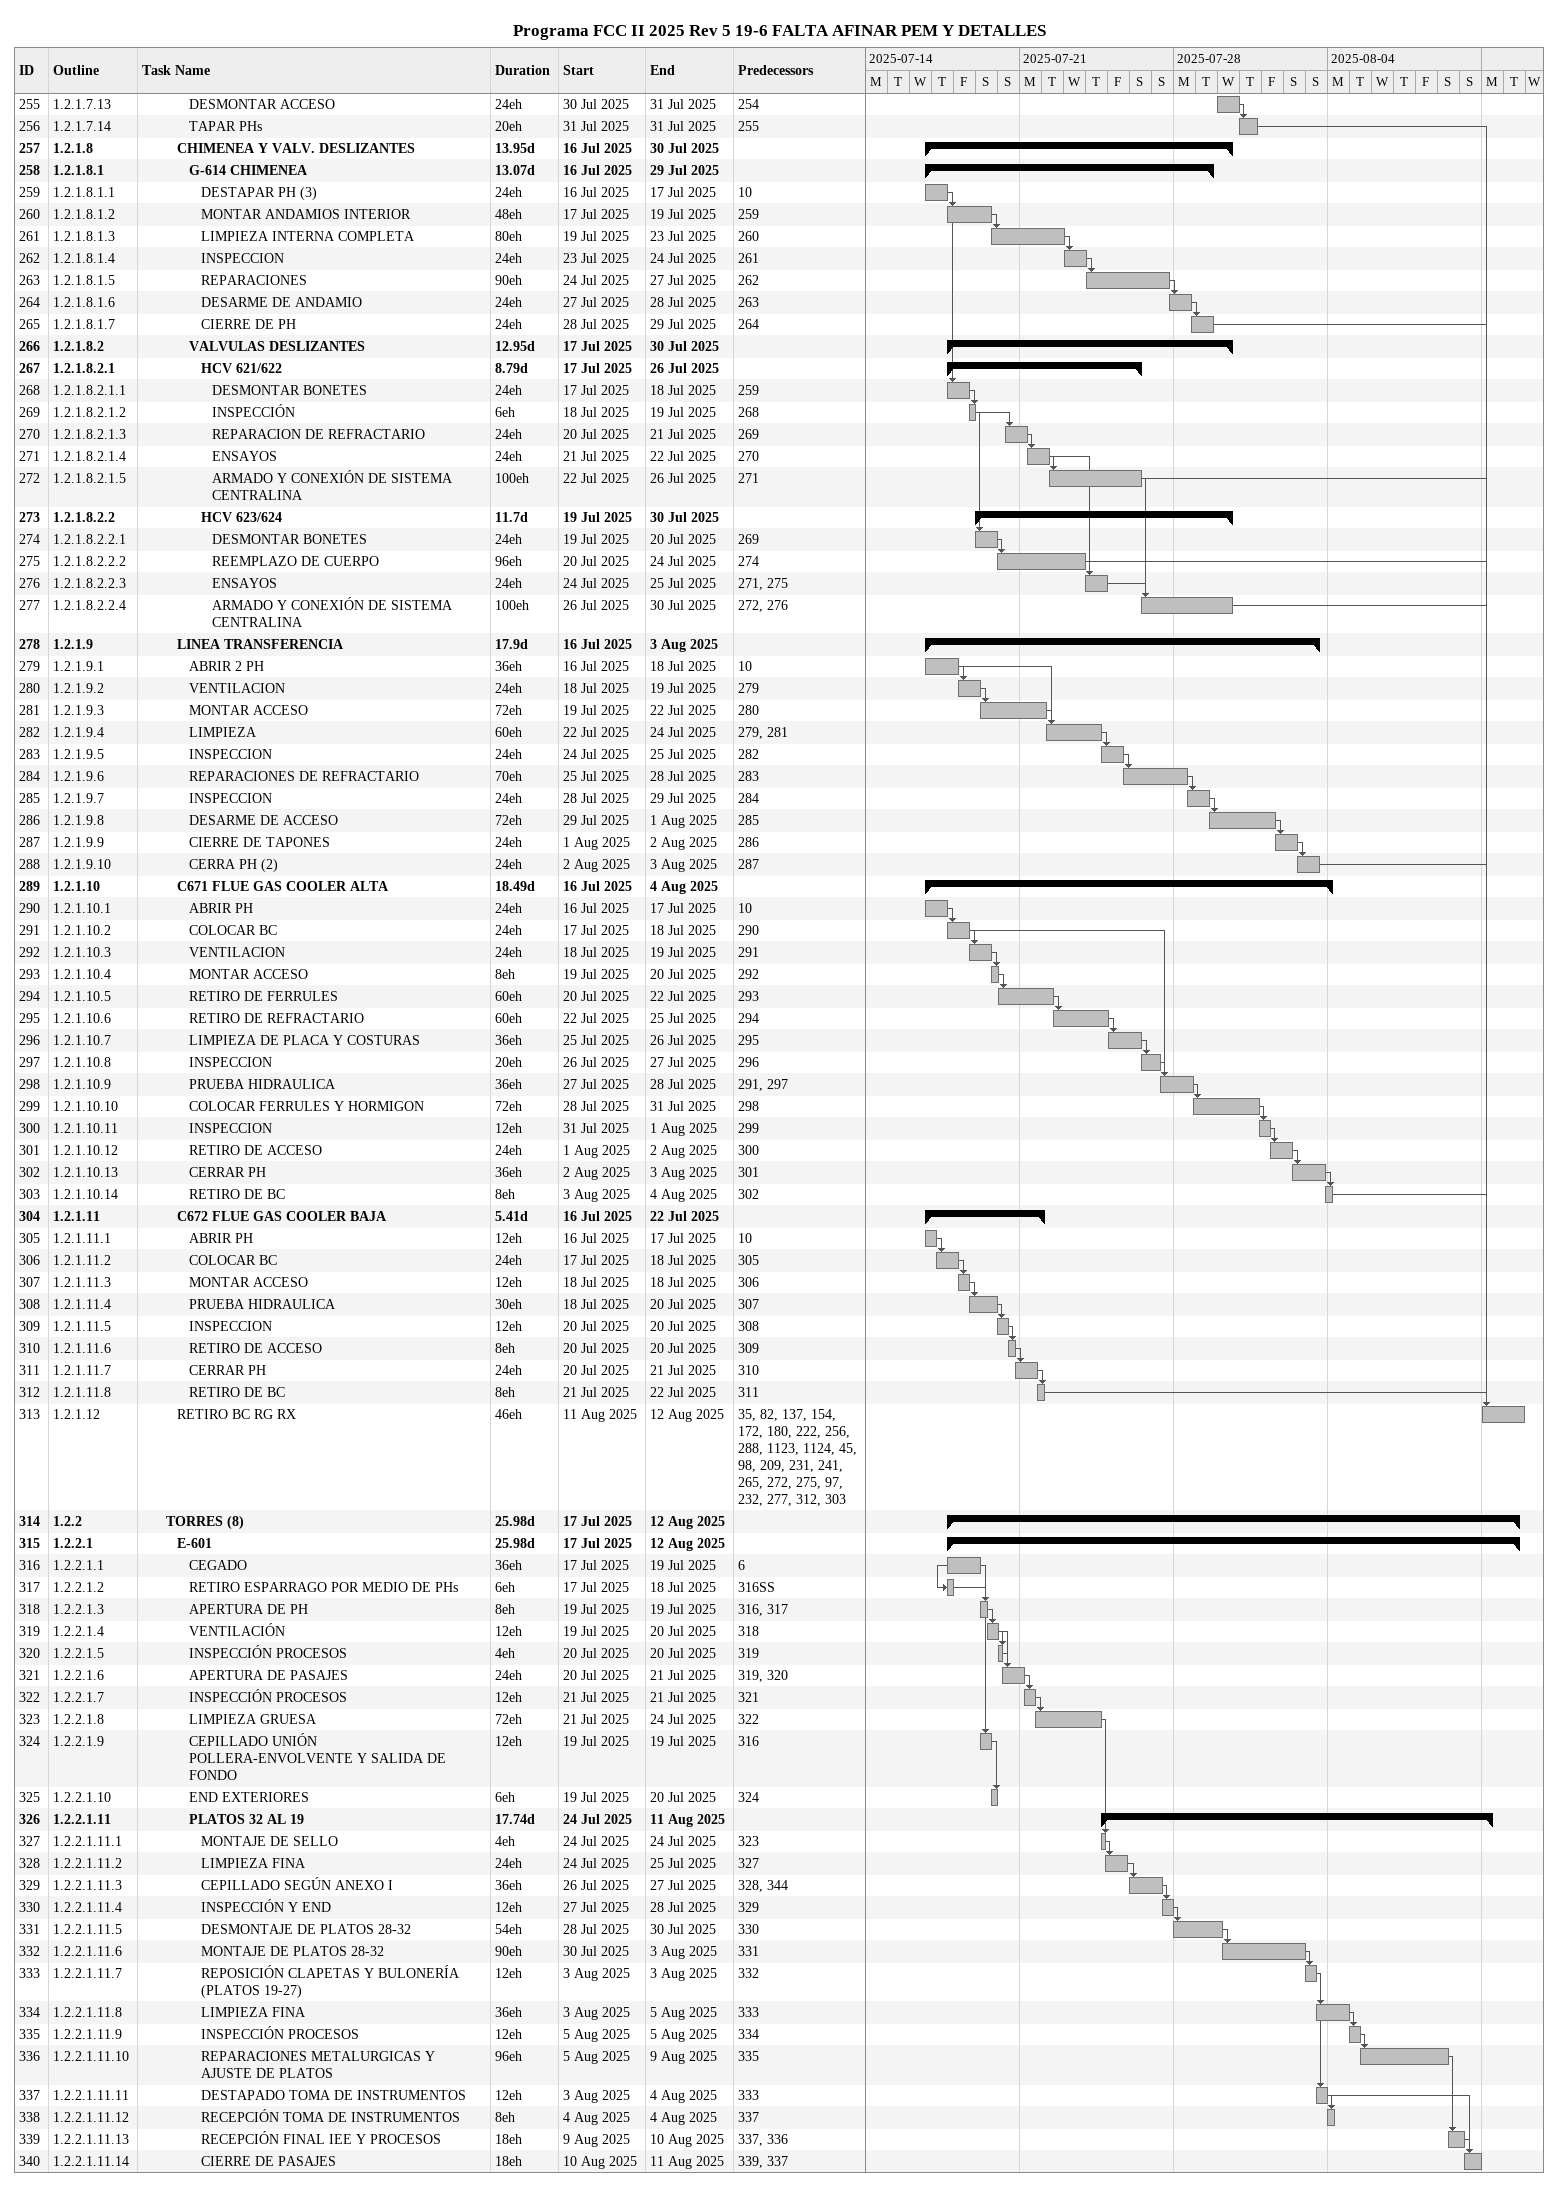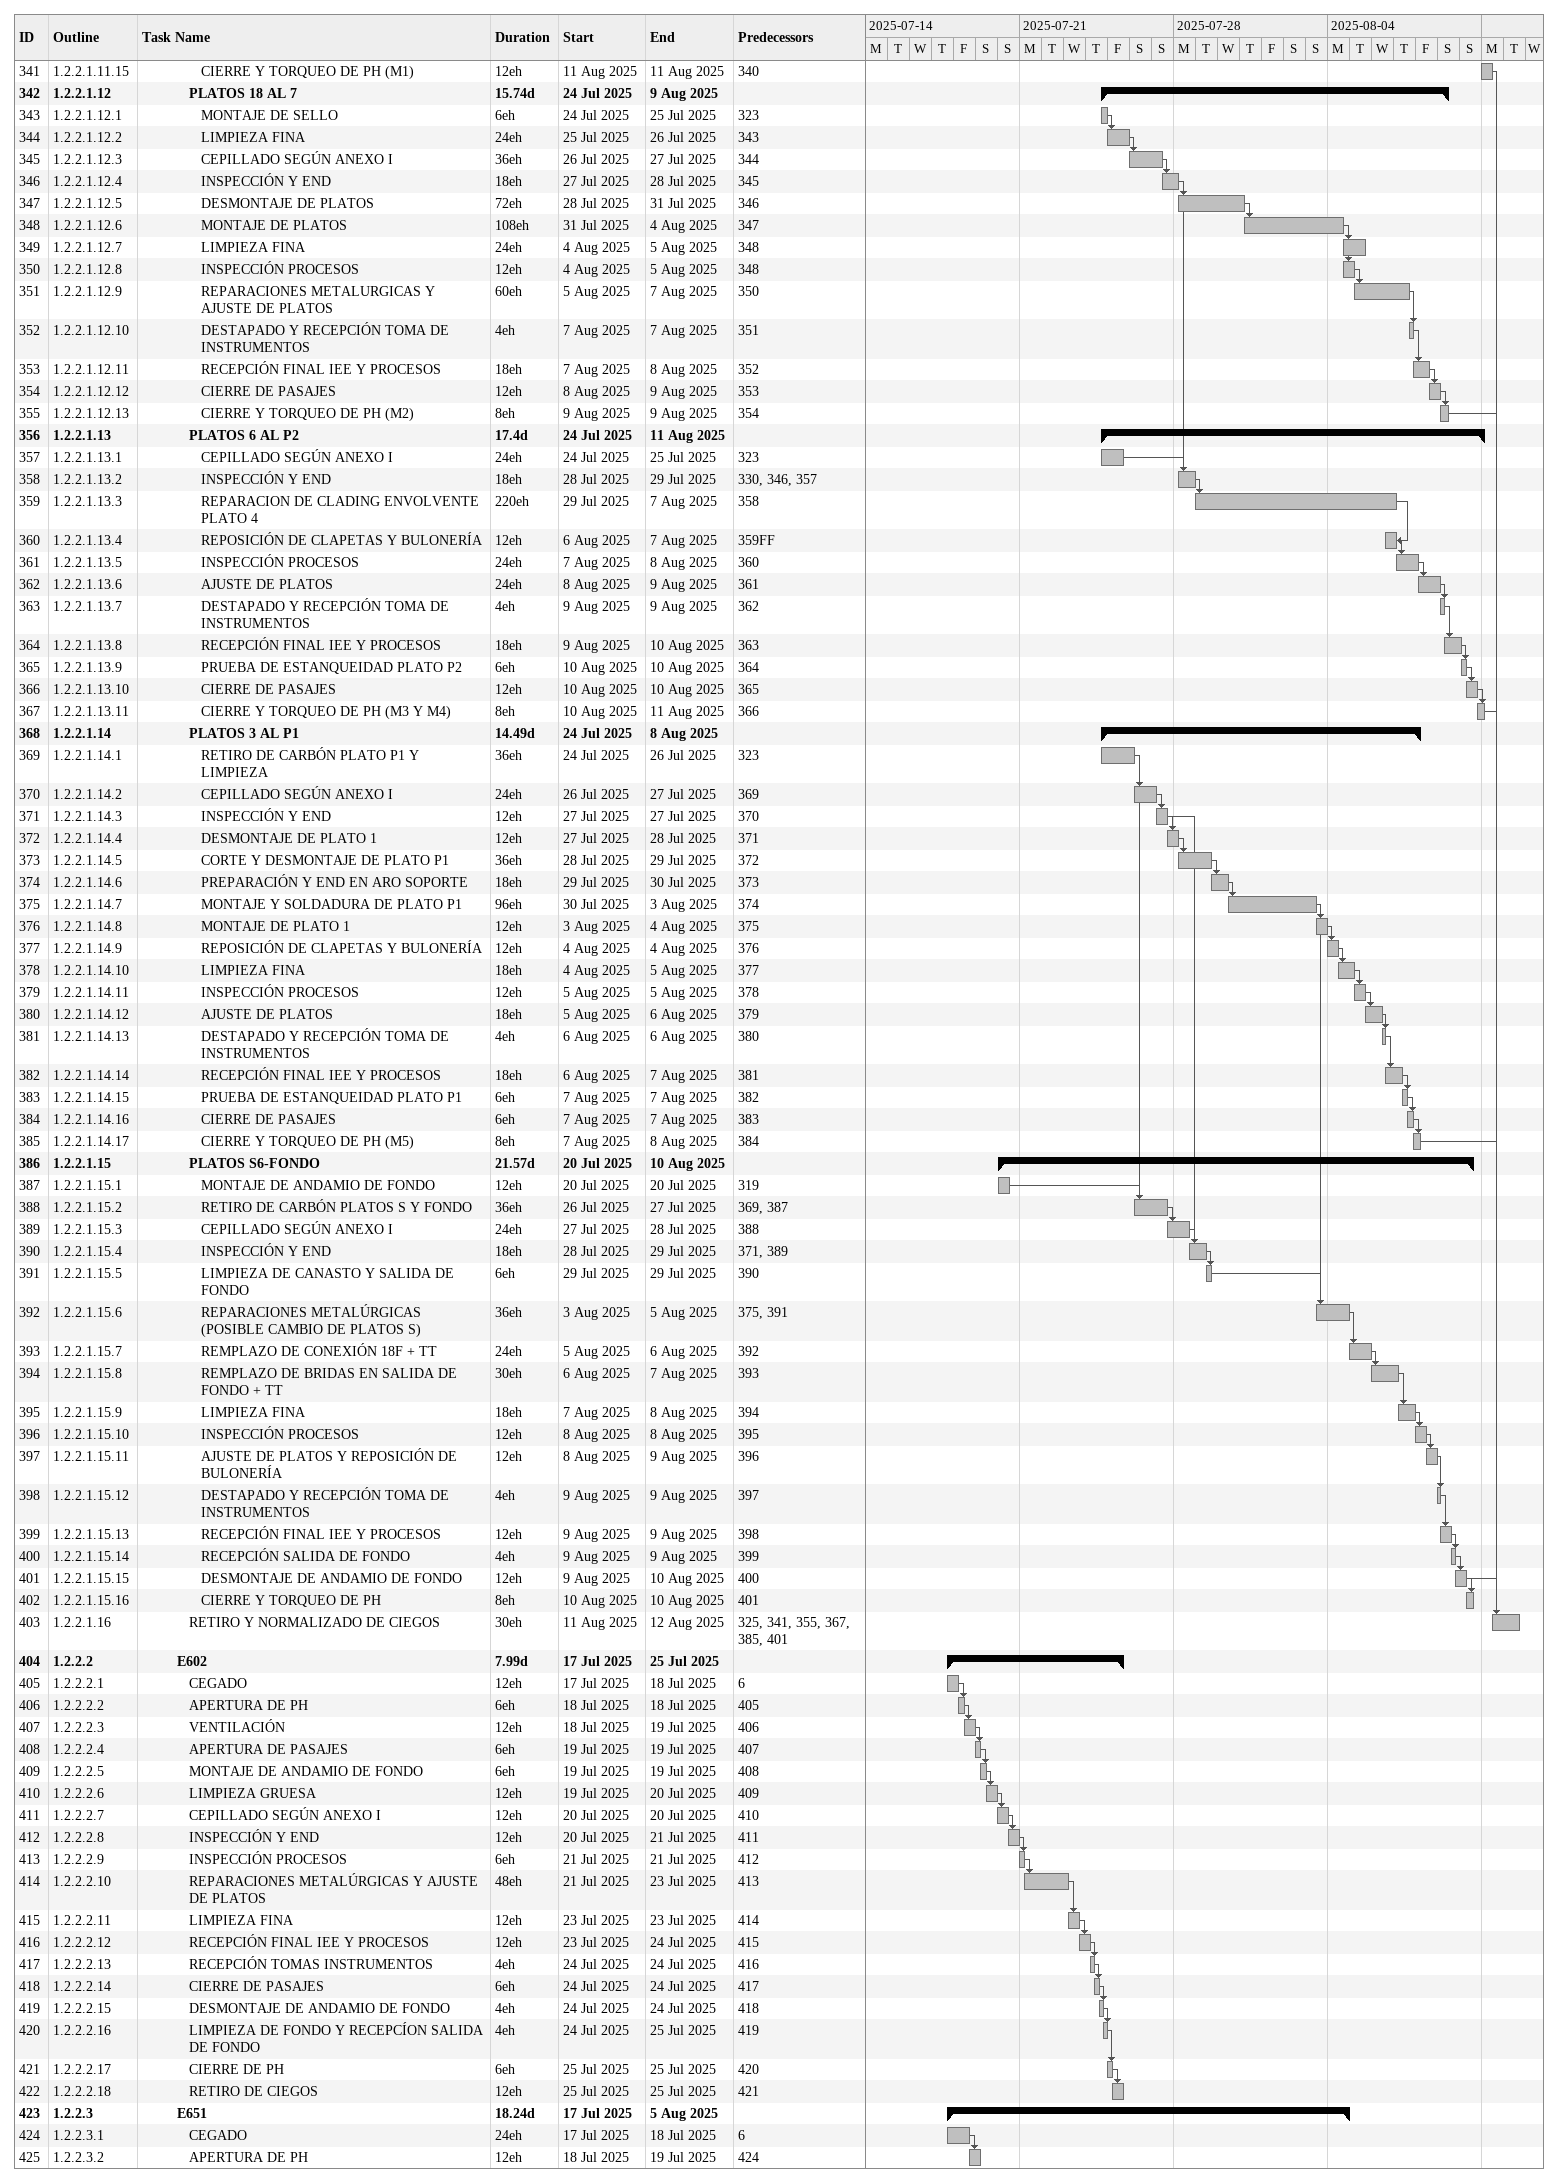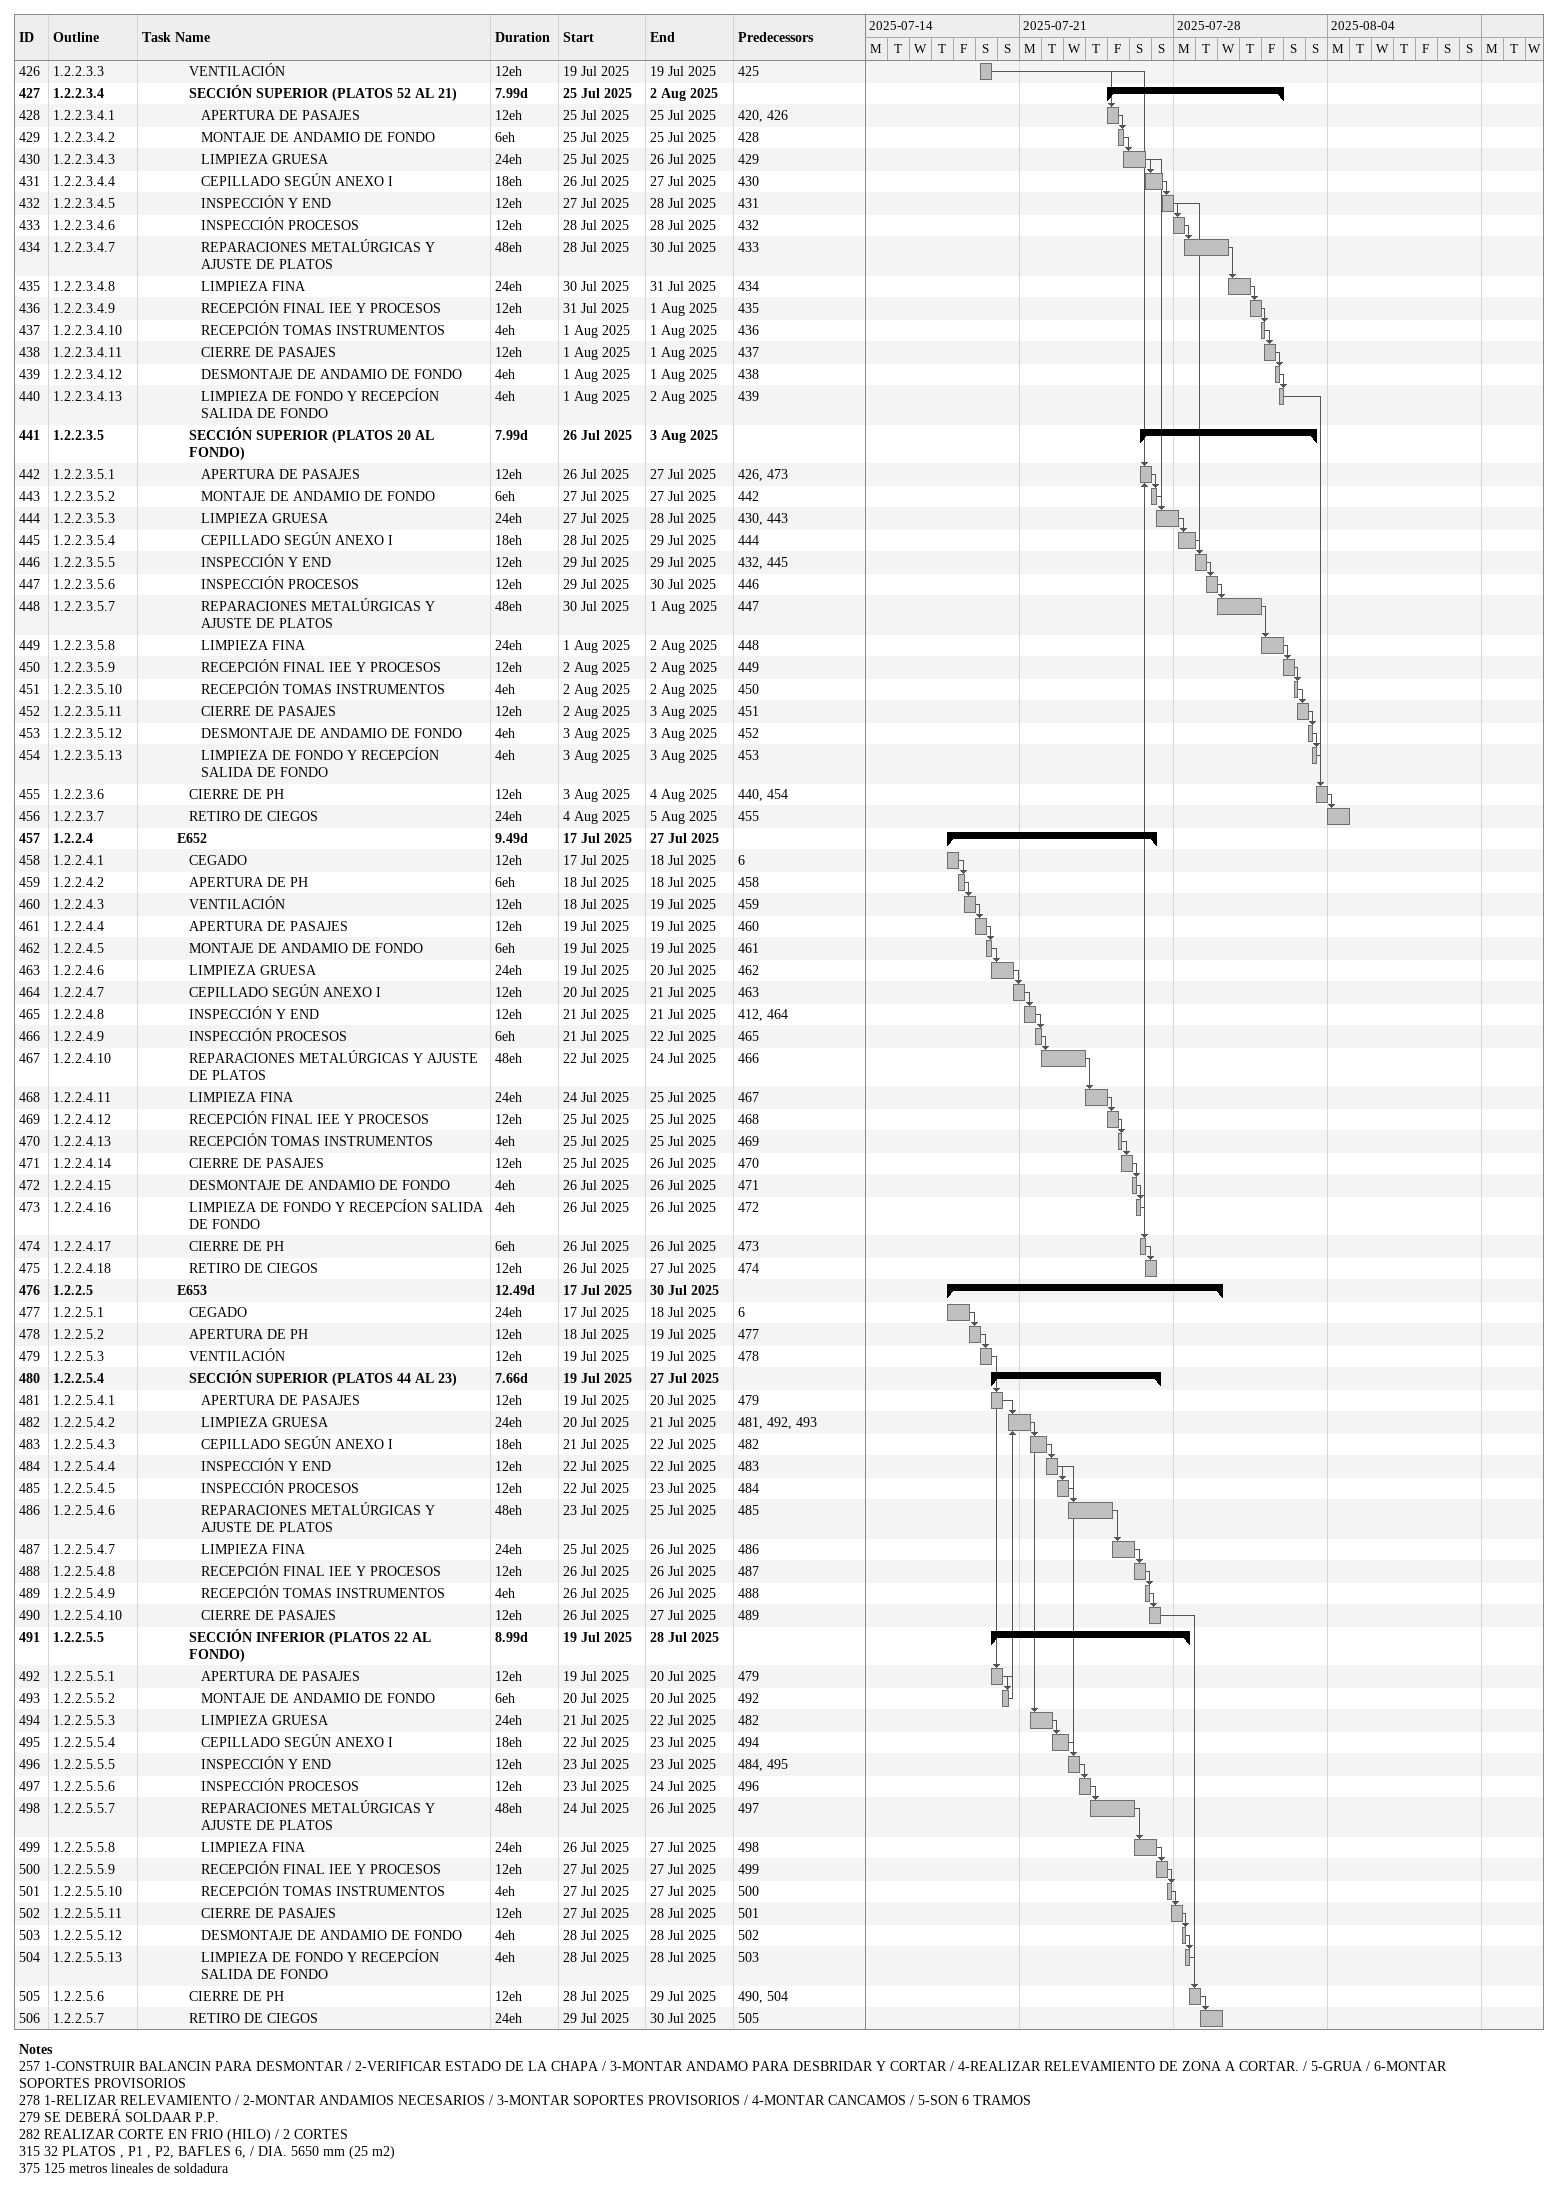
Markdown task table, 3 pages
Programa FCC II 2025 Rev 5 19-6 FALTA AFINAR PEM Y DETALLES

| ID | WBS | Task | Duration | Start | Finish | Predecessors |
|---|---|---|---|---|---|---|
| 255 | 1.2.1.7.13 | DESMONTAR ACCESO | 24eh | 2025-07-30 | 2025-07-31 | 254 |
| 256 | 1.2.1.7.14 | TAPAR PHs | 20eh | 2025-07-31 | 2025-07-31 | 255 |
| 257 | 1.2.1.8 | **CHIMENEA Y VALV. DESLIZANTES** | 13.95d | 2025-07-16 | 2025-07-30 |  |
| 258 | 1.2.1.8.1 | **G-614 CHIMENEA** | 13.07d | 2025-07-16 | 2025-07-29 |  |
| 259 | 1.2.1.8.1.1 | DESTAPAR PH (3) | 24eh | 2025-07-16 | 2025-07-17 | 10 |
| 260 | 1.2.1.8.1.2 | MONTAR ANDAMIOS INTERIOR | 48eh | 2025-07-17 | 2025-07-19 | 259 |
| 261 | 1.2.1.8.1.3 | LIMPIEZA INTERNA COMPLETA | 80eh | 2025-07-19 | 2025-07-23 | 260 |
| 262 | 1.2.1.8.1.4 | INSPECCION | 24eh | 2025-07-23 | 2025-07-24 | 261 |
| 263 | 1.2.1.8.1.5 | REPARACIONES | 90eh | 2025-07-24 | 2025-07-27 | 262 |
| 264 | 1.2.1.8.1.6 | DESARME DE ANDAMIO | 24eh | 2025-07-27 | 2025-07-28 | 263 |
| 265 | 1.2.1.8.1.7 | CIERRE DE PH | 24eh | 2025-07-28 | 2025-07-29 | 264 |
| 266 | 1.2.1.8.2 | **VALVULAS DESLIZANTES** | 12.95d | 2025-07-17 | 2025-07-30 |  |
| 267 | 1.2.1.8.2.1 | **HCV 621/622** | 8.79d | 2025-07-17 | 2025-07-26 |  |
| 268 | 1.2.1.8.2.1.1 | DESMONTAR BONETES | 24eh | 2025-07-17 | 2025-07-18 | 259 |
| 269 | 1.2.1.8.2.1.2 | INSPECCIÓN | 6eh | 2025-07-18 | 2025-07-19 | 268 |
| 270 | 1.2.1.8.2.1.3 | REPARACION DE REFRACTARIO | 24eh | 2025-07-20 | 2025-07-21 | 269 |
| 271 | 1.2.1.8.2.1.4 | ENSAYOS | 24eh | 2025-07-21 | 2025-07-22 | 270 |
| 272 | 1.2.1.8.2.1.5 | ARMADO Y CONEXIÓN DE SISTEMA CENTRALINA | 100eh | 2025-07-22 | 2025-07-26 | 271 |
| 273 | 1.2.1.8.2.2 | **HCV 623/624** | 11.7d | 2025-07-19 | 2025-07-30 |  |
| 274 | 1.2.1.8.2.2.1 | DESMONTAR BONETES | 24eh | 2025-07-19 | 2025-07-20 | 269 |
| 275 | 1.2.1.8.2.2.2 | REEMPLAZO DE CUERPO | 96eh | 2025-07-20 | 2025-07-24 | 274 |
| 276 | 1.2.1.8.2.2.3 | ENSAYOS | 24eh | 2025-07-24 | 2025-07-25 | 271, 275 |
| 277 | 1.2.1.8.2.2.4 | ARMADO Y CONEXIÓN DE SISTEMA CENTRALINA | 100eh | 2025-07-26 | 2025-07-30 | 272, 276 |
| 278 | 1.2.1.9 | **LINEA TRANSFERENCIA** | 17.9d | 2025-07-16 | 2025-08-03 |  |
| 279 | 1.2.1.9.1 | ABRIR 2 PH | 36eh | 2025-07-16 | 2025-07-18 | 10 |
| 280 | 1.2.1.9.2 | VENTILACION | 24eh | 2025-07-18 | 2025-07-19 | 279 |
| 281 | 1.2.1.9.3 | MONTAR ACCESO | 72eh | 2025-07-19 | 2025-07-22 | 280 |
| 282 | 1.2.1.9.4 | LIMPIEZA | 60eh | 2025-07-22 | 2025-07-24 | 279, 281 |
| 283 | 1.2.1.9.5 | INSPECCION | 24eh | 2025-07-24 | 2025-07-25 | 282 |
| 284 | 1.2.1.9.6 | REPARACIONES DE REFRACTARIO | 70eh | 2025-07-25 | 2025-07-28 | 283 |
| 285 | 1.2.1.9.7 | INSPECCION | 24eh | 2025-07-28 | 2025-07-29 | 284 |
| 286 | 1.2.1.9.8 | DESARME DE ACCESO | 72eh | 2025-07-29 | 2025-08-01 | 285 |
| 287 | 1.2.1.9.9 | CIERRE DE TAPONES | 24eh | 2025-08-01 | 2025-08-02 | 286 |
| 288 | 1.2.1.9.10 | CERRA PH (2) | 24eh | 2025-08-02 | 2025-08-03 | 287 |
| 289 | 1.2.1.10 | **C671 FLUE GAS COOLER ALTA** | 18.49d | 2025-07-16 | 2025-08-04 |  |
| 290 | 1.2.1.10.1 | ABRIR PH | 24eh | 2025-07-16 | 2025-07-17 | 10 |
| 291 | 1.2.1.10.2 | COLOCAR BC | 24eh | 2025-07-17 | 2025-07-18 | 290 |
| 292 | 1.2.1.10.3 | VENTILACION | 24eh | 2025-07-18 | 2025-07-19 | 291 |
| 293 | 1.2.1.10.4 | MONTAR ACCESO | 8eh | 2025-07-19 | 2025-07-20 | 292 |
| 294 | 1.2.1.10.5 | RETIRO DE FERRULES | 60eh | 2025-07-20 | 2025-07-22 | 293 |
| 295 | 1.2.1.10.6 | RETIRO DE REFRACTARIO | 60eh | 2025-07-22 | 2025-07-25 | 294 |
| 296 | 1.2.1.10.7 | LIMPIEZA DE PLACA Y COSTURAS | 36eh | 2025-07-25 | 2025-07-26 | 295 |
| 297 | 1.2.1.10.8 | INSPECCION | 20eh | 2025-07-26 | 2025-07-27 | 296 |
| 298 | 1.2.1.10.9 | PRUEBA HIDRAULICA | 36eh | 2025-07-27 | 2025-07-28 | 291, 297 |
| 299 | 1.2.1.10.10 | COLOCAR FERRULES Y HORMIGON | 72eh | 2025-07-28 | 2025-07-31 | 298 |
| 300 | 1.2.1.10.11 | INSPECCION | 12eh | 2025-07-31 | 2025-08-01 | 299 |
| 301 | 1.2.1.10.12 | RETIRO DE ACCESO | 24eh | 2025-08-01 | 2025-08-02 | 300 |
| 302 | 1.2.1.10.13 | CERRAR PH | 36eh | 2025-08-02 | 2025-08-03 | 301 |
| 303 | 1.2.1.10.14 | RETIRO DE BC | 8eh | 2025-08-03 | 2025-08-04 | 302 |
| 304 | 1.2.1.11 | **C672 FLUE GAS COOLER BAJA** | 5.41d | 2025-07-16 | 2025-07-22 |  |
| 305 | 1.2.1.11.1 | ABRIR PH | 12eh | 2025-07-16 | 2025-07-17 | 10 |
| 306 | 1.2.1.11.2 | COLOCAR BC | 24eh | 2025-07-17 | 2025-07-18 | 305 |
| 307 | 1.2.1.11.3 | MONTAR ACCESO | 12eh | 2025-07-18 | 2025-07-18 | 306 |
| 308 | 1.2.1.11.4 | PRUEBA HIDRAULICA | 30eh | 2025-07-18 | 2025-07-20 | 307 |
| 309 | 1.2.1.11.5 | INSPECCION | 12eh | 2025-07-20 | 2025-07-20 | 308 |
| 310 | 1.2.1.11.6 | RETIRO DE ACCESO | 8eh | 2025-07-20 | 2025-07-20 | 309 |
| 311 | 1.2.1.11.7 | CERRAR PH | 24eh | 2025-07-20 | 2025-07-21 | 310 |
| 312 | 1.2.1.11.8 | RETIRO DE BC | 8eh | 2025-07-21 | 2025-07-22 | 311 |
| 313 | 1.2.1.12 | RETIRO BC RG RX | 46eh | 2025-08-11 | 2025-08-12 | 35, 82, 137, 154, 172, 180, 222, 256, 288, 1123, 1124, 45, 98, 209, 231, 241, 265, 272, 275, 97, 232, 277, 312, 303 |
| 314 | 1.2.2 | **TORRES (8)** | 25.98d | 2025-07-17 | 2025-08-12 |  |
| 315 | 1.2.2.1 | **E-601** | 25.98d | 2025-07-17 | 2025-08-12 |  |
| 316 | 1.2.2.1.1 | CEGADO | 36eh | 2025-07-17 | 2025-07-19 | 6 |
| 317 | 1.2.2.1.2 | RETIRO ESPARRAGO POR MEDIO DE PHs | 6eh | 2025-07-17 | 2025-07-18 | 316SS |
| 318 | 1.2.2.1.3 | APERTURA DE PH | 8eh | 2025-07-19 | 2025-07-19 | 316, 317 |
| 319 | 1.2.2.1.4 | VENTILACIÓN | 12eh | 2025-07-19 | 2025-07-20 | 318 |
| 320 | 1.2.2.1.5 | INSPECCIÓN PROCESOS | 4eh | 2025-07-20 | 2025-07-20 | 319 |
| 321 | 1.2.2.1.6 | APERTURA DE PASAJES | 24eh | 2025-07-20 | 2025-07-21 | 319, 320 |
| 322 | 1.2.2.1.7 | INSPECCIÓN PROCESOS | 12eh | 2025-07-21 | 2025-07-21 | 321 |
| 323 | 1.2.2.1.8 | LIMPIEZA GRUESA | 72eh | 2025-07-21 | 2025-07-24 | 322 |
| 324 | 1.2.2.1.9 | CEPILLADO UNIÓN POLLERA-ENVOLVENTE Y SALIDA DE FONDO | 12eh | 2025-07-19 | 2025-07-19 | 316 |
| 325 | 1.2.2.1.10 | END EXTERIORES | 6eh | 2025-07-19 | 2025-07-20 | 324 |
| 326 | 1.2.2.1.11 | **PLATOS 32 AL 19** | 17.74d | 2025-07-24 | 2025-08-11 |  |
| 327 | 1.2.2.1.11.1 | MONTAJE DE SELLO | 4eh | 2025-07-24 | 2025-07-24 | 323 |
| 328 | 1.2.2.1.11.2 | LIMPIEZA FINA | 24eh | 2025-07-24 | 2025-07-25 | 327 |
| 329 | 1.2.2.1.11.3 | CEPILLADO SEGÚN ANEXO I | 36eh | 2025-07-26 | 2025-07-27 | 328, 344 |
| 330 | 1.2.2.1.11.4 | INSPECCIÓN Y END | 12eh | 2025-07-27 | 2025-07-28 | 329 |
| 331 | 1.2.2.1.11.5 | DESMONTAJE DE PLATOS 28-32 | 54eh | 2025-07-28 | 2025-07-30 | 330 |
| 332 | 1.2.2.1.11.6 | MONTAJE DE PLATOS 28-32 | 90eh | 2025-07-30 | 2025-08-03 | 331 |
| 333 | 1.2.2.1.11.7 | REPOSICIÓN CLAPETAS Y BULONERÍA (PLATOS 19-27) | 12eh | 2025-08-03 | 2025-08-03 | 332 |
| 334 | 1.2.2.1.11.8 | LIMPIEZA FINA | 36eh | 2025-08-03 | 2025-08-05 | 333 |
| 335 | 1.2.2.1.11.9 | INSPECCIÓN PROCESOS | 12eh | 2025-08-05 | 2025-08-05 | 334 |
| 336 | 1.2.2.1.11.10 | REPARACIONES METALURGICAS Y AJUSTE DE PLATOS | 96eh | 2025-08-05 | 2025-08-09 | 335 |
| 337 | 1.2.2.1.11.11 | DESTAPADO TOMA DE INSTRUMENTOS | 12eh | 2025-08-03 | 2025-08-04 | 333 |
| 338 | 1.2.2.1.11.12 | RECEPCIÓN TOMA DE INSTRUMENTOS | 8eh | 2025-08-04 | 2025-08-04 | 337 |
| 339 | 1.2.2.1.11.13 | RECEPCIÓN FINAL IEE Y PROCESOS | 18eh | 2025-08-09 | 2025-08-10 | 337, 336 |
| 340 | 1.2.2.1.11.14 | CIERRE DE PASAJES | 18eh | 2025-08-10 | 2025-08-11 | 339, 337 |
| 341 | 1.2.2.1.11.15 | CIERRE Y TORQUEO DE PH (M1) | 12eh | 2025-08-11 | 2025-08-11 | 340 |
| 342 | 1.2.2.1.12 | **PLATOS 18 AL 7** | 15.74d | 2025-07-24 | 2025-08-09 |  |
| 343 | 1.2.2.1.12.1 | MONTAJE DE SELLO | 6eh | 2025-07-24 | 2025-07-25 | 323 |
| 344 | 1.2.2.1.12.2 | LIMPIEZA FINA | 24eh | 2025-07-25 | 2025-07-26 | 343 |
| 345 | 1.2.2.1.12.3 | CEPILLADO SEGÚN ANEXO I | 36eh | 2025-07-26 | 2025-07-27 | 344 |
| 346 | 1.2.2.1.12.4 | INSPECCIÓN Y END | 18eh | 2025-07-27 | 2025-07-28 | 345 |
| 347 | 1.2.2.1.12.5 | DESMONTAJE DE PLATOS | 72eh | 2025-07-28 | 2025-07-31 | 346 |
| 348 | 1.2.2.1.12.6 | MONTAJE DE PLATOS | 108eh | 2025-07-31 | 2025-08-04 | 347 |
| 349 | 1.2.2.1.12.7 | LIMPIEZA FINA | 24eh | 2025-08-04 | 2025-08-05 | 348 |
| 350 | 1.2.2.1.12.8 | INSPECCIÓN PROCESOS | 12eh | 2025-08-04 | 2025-08-05 | 348 |
| 351 | 1.2.2.1.12.9 | REPARACIONES METALURGICAS Y AJUSTE DE PLATOS | 60eh | 2025-08-05 | 2025-08-07 | 350 |
| 352 | 1.2.2.1.12.10 | DESTAPADO Y RECEPCIÓN TOMA DE INSTRUMENTOS | 4eh | 2025-08-07 | 2025-08-07 | 351 |
| 353 | 1.2.2.1.12.11 | RECEPCIÓN FINAL IEE Y PROCESOS | 18eh | 2025-08-07 | 2025-08-08 | 352 |
| 354 | 1.2.2.1.12.12 | CIERRE DE PASAJES | 12eh | 2025-08-08 | 2025-08-09 | 353 |
| 355 | 1.2.2.1.12.13 | CIERRE Y TORQUEO DE PH (M2) | 8eh | 2025-08-09 | 2025-08-09 | 354 |
| 356 | 1.2.2.1.13 | **PLATOS 6 AL P2** | 17.4d | 2025-07-24 | 2025-08-11 |  |
| 357 | 1.2.2.1.13.1 | CEPILLADO SEGÚN ANEXO I | 24eh | 2025-07-24 | 2025-07-25 | 323 |
| 358 | 1.2.2.1.13.2 | INSPECCIÓN Y END | 18eh | 2025-07-28 | 2025-07-29 | 330, 346, 357 |
| 359 | 1.2.2.1.13.3 | REPARACION DE CLADING ENVOLVENTE PLATO 4 | 220eh | 2025-07-29 | 2025-08-07 | 358 |
| 360 | 1.2.2.1.13.4 | REPOSICIÓN DE CLAPETAS Y BULONERÍA | 12eh | 2025-08-06 | 2025-08-07 | 359FF |
| 361 | 1.2.2.1.13.5 | INSPECCIÓN PROCESOS | 24eh | 2025-08-07 | 2025-08-08 | 360 |
| 362 | 1.2.2.1.13.6 | AJUSTE DE PLATOS | 24eh | 2025-08-08 | 2025-08-09 | 361 |
| 363 | 1.2.2.1.13.7 | DESTAPADO Y RECEPCIÓN TOMA DE INSTRUMENTOS | 4eh | 2025-08-09 | 2025-08-09 | 362 |
| 364 | 1.2.2.1.13.8 | RECEPCIÓN FINAL IEE Y PROCESOS | 18eh | 2025-08-09 | 2025-08-10 | 363 |
| 365 | 1.2.2.1.13.9 | PRUEBA DE ESTANQUEIDAD PLATO P2 | 6eh | 2025-08-10 | 2025-08-10 | 364 |
| 366 | 1.2.2.1.13.10 | CIERRE DE PASAJES | 12eh | 2025-08-10 | 2025-08-10 | 365 |
| 367 | 1.2.2.1.13.11 | CIERRE Y TORQUEO DE PH (M3 Y M4) | 8eh | 2025-08-10 | 2025-08-11 | 366 |
| 368 | 1.2.2.1.14 | **PLATOS 3 AL P1** | 14.49d | 2025-07-24 | 2025-08-08 |  |
| 369 | 1.2.2.1.14.1 | RETIRO DE CARBÓN PLATO P1 Y LIMPIEZA | 36eh | 2025-07-24 | 2025-07-26 | 323 |
| 370 | 1.2.2.1.14.2 | CEPILLADO SEGÚN ANEXO I | 24eh | 2025-07-26 | 2025-07-27 | 369 |
| 371 | 1.2.2.1.14.3 | INSPECCIÓN Y END | 12eh | 2025-07-27 | 2025-07-27 | 370 |
| 372 | 1.2.2.1.14.4 | DESMONTAJE DE PLATO 1 | 12eh | 2025-07-27 | 2025-07-28 | 371 |
| 373 | 1.2.2.1.14.5 | CORTE Y DESMONTAJE DE PLATO P1 | 36eh | 2025-07-28 | 2025-07-29 | 372 |
| 374 | 1.2.2.1.14.6 | PREPARACIÓN Y END EN ARO SOPORTE | 18eh | 2025-07-29 | 2025-07-30 | 373 |
| 375 | 1.2.2.1.14.7 | MONTAJE Y SOLDADURA DE PLATO P1 | 96eh | 2025-07-30 | 2025-08-03 | 374 |
| 376 | 1.2.2.1.14.8 | MONTAJE DE PLATO 1 | 12eh | 2025-08-03 | 2025-08-04 | 375 |
| 377 | 1.2.2.1.14.9 | REPOSICIÓN DE CLAPETAS Y BULONERÍA | 12eh | 2025-08-04 | 2025-08-04 | 376 |
| 378 | 1.2.2.1.14.10 | LIMPIEZA FINA | 18eh | 2025-08-04 | 2025-08-05 | 377 |
| 379 | 1.2.2.1.14.11 | INSPECCIÓN PROCESOS | 12eh | 2025-08-05 | 2025-08-05 | 378 |
| 380 | 1.2.2.1.14.12 | AJUSTE DE PLATOS | 18eh | 2025-08-05 | 2025-08-06 | 379 |
| 381 | 1.2.2.1.14.13 | DESTAPADO Y RECEPCIÓN TOMA DE INSTRUMENTOS | 4eh | 2025-08-06 | 2025-08-06 | 380 |
| 382 | 1.2.2.1.14.14 | RECEPCIÓN FINAL IEE Y PROCESOS | 18eh | 2025-08-06 | 2025-08-07 | 381 |
| 383 | 1.2.2.1.14.15 | PRUEBA DE ESTANQUEIDAD PLATO P1 | 6eh | 2025-08-07 | 2025-08-07 | 382 |
| 384 | 1.2.2.1.14.16 | CIERRE DE PASAJES | 6eh | 2025-08-07 | 2025-08-07 | 383 |
| 385 | 1.2.2.1.14.17 | CIERRE Y TORQUEO DE PH (M5) | 8eh | 2025-08-07 | 2025-08-08 | 384 |
| 386 | 1.2.2.1.15 | **PLATOS S6-FONDO** | 21.57d | 2025-07-20 | 2025-08-10 |  |
| 387 | 1.2.2.1.15.1 | MONTAJE DE ANDAMIO DE FONDO | 12eh | 2025-07-20 | 2025-07-20 | 319 |
| 388 | 1.2.2.1.15.2 | RETIRO DE CARBÓN PLATOS S Y FONDO | 36eh | 2025-07-26 | 2025-07-27 | 369, 387 |
| 389 | 1.2.2.1.15.3 | CEPILLADO SEGÚN ANEXO I | 24eh | 2025-07-27 | 2025-07-28 | 388 |
| 390 | 1.2.2.1.15.4 | INSPECCIÓN Y END | 18eh | 2025-07-28 | 2025-07-29 | 371, 389 |
| 391 | 1.2.2.1.15.5 | LIMPIEZA DE CANASTO Y SALIDA DE FONDO | 6eh | 2025-07-29 | 2025-07-29 | 390 |
| 392 | 1.2.2.1.15.6 | REPARACIONES METALÚRGICAS (POSIBLE CAMBIO DE PLATOS S) | 36eh | 2025-08-03 | 2025-08-05 | 375, 391 |
| 393 | 1.2.2.1.15.7 | REMPLAZO DE CONEXIÓN 18F + TT | 24eh | 2025-08-05 | 2025-08-06 | 392 |
| 394 | 1.2.2.1.15.8 | REMPLAZO DE BRIDAS EN SALIDA DE FONDO + TT | 30eh | 2025-08-06 | 2025-08-07 | 393 |
| 395 | 1.2.2.1.15.9 | LIMPIEZA FINA | 18eh | 2025-08-07 | 2025-08-08 | 394 |
| 396 | 1.2.2.1.15.10 | INSPECCIÓN PROCESOS | 12eh | 2025-08-08 | 2025-08-08 | 395 |
| 397 | 1.2.2.1.15.11 | AJUSTE DE PLATOS Y REPOSICIÓN DE BULONERÍA | 12eh | 2025-08-08 | 2025-08-09 | 396 |
| 398 | 1.2.2.1.15.12 | DESTAPADO Y RECEPCIÓN TOMA DE INSTRUMENTOS | 4eh | 2025-08-09 | 2025-08-09 | 397 |
| 399 | 1.2.2.1.15.13 | RECEPCIÓN FINAL IEE Y PROCESOS | 12eh | 2025-08-09 | 2025-08-09 | 398 |
| 400 | 1.2.2.1.15.14 | RECEPCIÓN SALIDA DE FONDO | 4eh | 2025-08-09 | 2025-08-09 | 399 |
| 401 | 1.2.2.1.15.15 | DESMONTAJE DE ANDAMIO DE FONDO | 12eh | 2025-08-09 | 2025-08-10 | 400 |
| 402 | 1.2.2.1.15.16 | CIERRE Y TORQUEO DE PH | 8eh | 2025-08-10 | 2025-08-10 | 401 |
| 403 | 1.2.2.1.16 | RETIRO Y NORMALIZADO DE CIEGOS | 30eh | 2025-08-11 | 2025-08-12 | 325, 341, 355, 367, 385, 401 |
| 404 | 1.2.2.2 | **E602** | 7.99d | 2025-07-17 | 2025-07-25 |  |
| 405 | 1.2.2.2.1 | CEGADO | 12eh | 2025-07-17 | 2025-07-18 | 6 |
| 406 | 1.2.2.2.2 | APERTURA DE PH | 6eh | 2025-07-18 | 2025-07-18 | 405 |
| 407 | 1.2.2.2.3 | VENTILACIÓN | 12eh | 2025-07-18 | 2025-07-19 | 406 |
| 408 | 1.2.2.2.4 | APERTURA DE PASAJES | 6eh | 2025-07-19 | 2025-07-19 | 407 |
| 409 | 1.2.2.2.5 | MONTAJE DE ANDAMIO DE FONDO | 6eh | 2025-07-19 | 2025-07-19 | 408 |
| 410 | 1.2.2.2.6 | LIMPIEZA GRUESA | 12eh | 2025-07-19 | 2025-07-20 | 409 |
| 411 | 1.2.2.2.7 | CEPILLADO SEGÚN ANEXO I | 12eh | 2025-07-20 | 2025-07-20 | 410 |
| 412 | 1.2.2.2.8 | INSPECCIÓN Y END | 12eh | 2025-07-20 | 2025-07-21 | 411 |
| 413 | 1.2.2.2.9 | INSPECCIÓN PROCESOS | 6eh | 2025-07-21 | 2025-07-21 | 412 |
| 414 | 1.2.2.2.10 | REPARACIONES METALÚRGICAS Y AJUSTE DE PLATOS | 48eh | 2025-07-21 | 2025-07-23 | 413 |
| 415 | 1.2.2.2.11 | LIMPIEZA FINA | 12eh | 2025-07-23 | 2025-07-23 | 414 |
| 416 | 1.2.2.2.12 | RECEPCIÓN FINAL IEE Y PROCESOS | 12eh | 2025-07-23 | 2025-07-24 | 415 |
| 417 | 1.2.2.2.13 | RECEPCIÓN TOMAS INSTRUMENTOS | 4eh | 2025-07-24 | 2025-07-24 | 416 |
| 418 | 1.2.2.2.14 | CIERRE DE PASAJES | 6eh | 2025-07-24 | 2025-07-24 | 417 |
| 419 | 1.2.2.2.15 | DESMONTAJE DE ANDAMIO DE FONDO | 4eh | 2025-07-24 | 2025-07-24 | 418 |
| 420 | 1.2.2.2.16 | LIMPIEZA DE FONDO Y RECEPCÍON SALIDA DE FONDO | 4eh | 2025-07-24 | 2025-07-25 | 419 |
| 421 | 1.2.2.2.17 | CIERRE DE PH | 6eh | 2025-07-25 | 2025-07-25 | 420 |
| 422 | 1.2.2.2.18 | RETIRO DE CIEGOS | 12eh | 2025-07-25 | 2025-07-25 | 421 |
| 423 | 1.2.2.3 | **E651** | 18.24d | 2025-07-17 | 2025-08-05 |  |
| 424 | 1.2.2.3.1 | CEGADO | 24eh | 2025-07-17 | 2025-07-18 | 6 |
| 425 | 1.2.2.3.2 | APERTURA DE PH | 12eh | 2025-07-18 | 2025-07-19 | 424 |
| 426 | 1.2.2.3.3 | VENTILACIÓN | 12eh | 2025-07-19 | 2025-07-19 | 425 |
| 427 | 1.2.2.3.4 | **SECCIÓN SUPERIOR (PLATOS 52 AL 21)** | 7.99d | 2025-07-25 | 2025-08-02 |  |
| 428 | 1.2.2.3.4.1 | APERTURA DE PASAJES | 12eh | 2025-07-25 | 2025-07-25 | 420, 426 |
| 429 | 1.2.2.3.4.2 | MONTAJE DE ANDAMIO DE FONDO | 6eh | 2025-07-25 | 2025-07-25 | 428 |
| 430 | 1.2.2.3.4.3 | LIMPIEZA GRUESA | 24eh | 2025-07-25 | 2025-07-26 | 429 |
| 431 | 1.2.2.3.4.4 | CEPILLADO SEGÚN ANEXO I | 18eh | 2025-07-26 | 2025-07-27 | 430 |
| 432 | 1.2.2.3.4.5 | INSPECCIÓN Y END | 12eh | 2025-07-27 | 2025-07-28 | 431 |
| 433 | 1.2.2.3.4.6 | INSPECCIÓN PROCESOS | 12eh | 2025-07-28 | 2025-07-28 | 432 |
| 434 | 1.2.2.3.4.7 | REPARACIONES METALÚRGICAS Y AJUSTE DE PLATOS | 48eh | 2025-07-28 | 2025-07-30 | 433 |
| 435 | 1.2.2.3.4.8 | LIMPIEZA FINA | 24eh | 2025-07-30 | 2025-07-31 | 434 |
| 436 | 1.2.2.3.4.9 | RECEPCIÓN FINAL IEE Y PROCESOS | 12eh | 2025-07-31 | 2025-08-01 | 435 |
| 437 | 1.2.2.3.4.10 | RECEPCIÓN TOMAS INSTRUMENTOS | 4eh | 2025-08-01 | 2025-08-01 | 436 |
| 438 | 1.2.2.3.4.11 | CIERRE DE PASAJES | 12eh | 2025-08-01 | 2025-08-01 | 437 |
| 439 | 1.2.2.3.4.12 | DESMONTAJE DE ANDAMIO DE FONDO | 4eh | 2025-08-01 | 2025-08-01 | 438 |
| 440 | 1.2.2.3.4.13 | LIMPIEZA DE FONDO Y RECEPCÍON SALIDA DE FONDO | 4eh | 2025-08-01 | 2025-08-02 | 439 |
| 441 | 1.2.2.3.5 | **SECCIÓN SUPERIOR (PLATOS 20 AL FONDO)** | 7.99d | 2025-07-26 | 2025-08-03 |  |
| 442 | 1.2.2.3.5.1 | APERTURA DE PASAJES | 12eh | 2025-07-26 | 2025-07-27 | 426, 473 |
| 443 | 1.2.2.3.5.2 | MONTAJE DE ANDAMIO DE FONDO | 6eh | 2025-07-27 | 2025-07-27 | 442 |
| 444 | 1.2.2.3.5.3 | LIMPIEZA GRUESA | 24eh | 2025-07-27 | 2025-07-28 | 430, 443 |
| 445 | 1.2.2.3.5.4 | CEPILLADO SEGÚN ANEXO I | 18eh | 2025-07-28 | 2025-07-29 | 444 |
| 446 | 1.2.2.3.5.5 | INSPECCIÓN Y END | 12eh | 2025-07-29 | 2025-07-29 | 432, 445 |
| 447 | 1.2.2.3.5.6 | INSPECCIÓN PROCESOS | 12eh | 2025-07-29 | 2025-07-30 | 446 |
| 448 | 1.2.2.3.5.7 | REPARACIONES METALÚRGICAS Y AJUSTE DE PLATOS | 48eh | 2025-07-30 | 2025-08-01 | 447 |
| 449 | 1.2.2.3.5.8 | LIMPIEZA FINA | 24eh | 2025-08-01 | 2025-08-02 | 448 |
| 450 | 1.2.2.3.5.9 | RECEPCIÓN FINAL IEE Y PROCESOS | 12eh | 2025-08-02 | 2025-08-02 | 449 |
| 451 | 1.2.2.3.5.10 | RECEPCIÓN TOMAS INSTRUMENTOS | 4eh | 2025-08-02 | 2025-08-02 | 450 |
| 452 | 1.2.2.3.5.11 | CIERRE DE PASAJES | 12eh | 2025-08-02 | 2025-08-03 | 451 |
| 453 | 1.2.2.3.5.12 | DESMONTAJE DE ANDAMIO DE FONDO | 4eh | 2025-08-03 | 2025-08-03 | 452 |
| 454 | 1.2.2.3.5.13 | LIMPIEZA DE FONDO Y RECEPCÍON SALIDA DE FONDO | 4eh | 2025-08-03 | 2025-08-03 | 453 |
| 455 | 1.2.2.3.6 | CIERRE DE PH | 12eh | 2025-08-03 | 2025-08-04 | 440, 454 |
| 456 | 1.2.2.3.7 | RETIRO DE CIEGOS | 24eh | 2025-08-04 | 2025-08-05 | 455 |
| 457 | 1.2.2.4 | **E652** | 9.49d | 2025-07-17 | 2025-07-27 |  |
| 458 | 1.2.2.4.1 | CEGADO | 12eh | 2025-07-17 | 2025-07-18 | 6 |
| 459 | 1.2.2.4.2 | APERTURA DE PH | 6eh | 2025-07-18 | 2025-07-18 | 458 |
| 460 | 1.2.2.4.3 | VENTILACIÓN | 12eh | 2025-07-18 | 2025-07-19 | 459 |
| 461 | 1.2.2.4.4 | APERTURA DE PASAJES | 12eh | 2025-07-19 | 2025-07-19 | 460 |
| 462 | 1.2.2.4.5 | MONTAJE DE ANDAMIO DE FONDO | 6eh | 2025-07-19 | 2025-07-19 | 461 |
| 463 | 1.2.2.4.6 | LIMPIEZA GRUESA | 24eh | 2025-07-19 | 2025-07-20 | 462 |
| 464 | 1.2.2.4.7 | CEPILLADO SEGÚN ANEXO I | 12eh | 2025-07-20 | 2025-07-21 | 463 |
| 465 | 1.2.2.4.8 | INSPECCIÓN Y END | 12eh | 2025-07-21 | 2025-07-21 | 412, 464 |
| 466 | 1.2.2.4.9 | INSPECCIÓN PROCESOS | 6eh | 2025-07-21 | 2025-07-22 | 465 |
| 467 | 1.2.2.4.10 | REPARACIONES METALÚRGICAS Y AJUSTE DE PLATOS | 48eh | 2025-07-22 | 2025-07-24 | 466 |
| 468 | 1.2.2.4.11 | LIMPIEZA FINA | 24eh | 2025-07-24 | 2025-07-25 | 467 |
| 469 | 1.2.2.4.12 | RECEPCIÓN FINAL IEE Y PROCESOS | 12eh | 2025-07-25 | 2025-07-25 | 468 |
| 470 | 1.2.2.4.13 | RECEPCIÓN TOMAS INSTRUMENTOS | 4eh | 2025-07-25 | 2025-07-25 | 469 |
| 471 | 1.2.2.4.14 | CIERRE DE PASAJES | 12eh | 2025-07-25 | 2025-07-26 | 470 |
| 472 | 1.2.2.4.15 | DESMONTAJE DE ANDAMIO DE FONDO | 4eh | 2025-07-26 | 2025-07-26 | 471 |
| 473 | 1.2.2.4.16 | LIMPIEZA DE FONDO Y RECEPCÍON SALIDA DE FONDO | 4eh | 2025-07-26 | 2025-07-26 | 472 |
| 474 | 1.2.2.4.17 | CIERRE DE PH | 6eh | 2025-07-26 | 2025-07-26 | 473 |
| 475 | 1.2.2.4.18 | RETIRO DE CIEGOS | 12eh | 2025-07-26 | 2025-07-27 | 474 |
| 476 | 1.2.2.5 | **E653** | 12.49d | 2025-07-17 | 2025-07-30 |  |
| 477 | 1.2.2.5.1 | CEGADO | 24eh | 2025-07-17 | 2025-07-18 | 6 |
| 478 | 1.2.2.5.2 | APERTURA DE PH | 12eh | 2025-07-18 | 2025-07-19 | 477 |
| 479 | 1.2.2.5.3 | VENTILACIÓN | 12eh | 2025-07-19 | 2025-07-19 | 478 |
| 480 | 1.2.2.5.4 | **SECCIÓN SUPERIOR (PLATOS 44 AL 23)** | 7.66d | 2025-07-19 | 2025-07-27 |  |
| 481 | 1.2.2.5.4.1 | APERTURA DE PASAJES | 12eh | 2025-07-19 | 2025-07-20 | 479 |
| 482 | 1.2.2.5.4.2 | LIMPIEZA GRUESA | 24eh | 2025-07-20 | 2025-07-21 | 481, 492, 493 |
| 483 | 1.2.2.5.4.3 | CEPILLADO SEGÚN ANEXO I | 18eh | 2025-07-21 | 2025-07-22 | 482 |
| 484 | 1.2.2.5.4.4 | INSPECCIÓN Y END | 12eh | 2025-07-22 | 2025-07-22 | 483 |
| 485 | 1.2.2.5.4.5 | INSPECCIÓN PROCESOS | 12eh | 2025-07-22 | 2025-07-23 | 484 |
| 486 | 1.2.2.5.4.6 | REPARACIONES METALÚRGICAS Y AJUSTE DE PLATOS | 48eh | 2025-07-23 | 2025-07-25 | 485 |
| 487 | 1.2.2.5.4.7 | LIMPIEZA FINA | 24eh | 2025-07-25 | 2025-07-26 | 486 |
| 488 | 1.2.2.5.4.8 | RECEPCIÓN FINAL IEE Y PROCESOS | 12eh | 2025-07-26 | 2025-07-26 | 487 |
| 489 | 1.2.2.5.4.9 | RECEPCIÓN TOMAS INSTRUMENTOS | 4eh | 2025-07-26 | 2025-07-26 | 488 |
| 490 | 1.2.2.5.4.10 | CIERRE DE PASAJES | 12eh | 2025-07-26 | 2025-07-27 | 489 |
| 491 | 1.2.2.5.5 | **SECCIÓN INFERIOR (PLATOS 22 AL FONDO)** | 8.99d | 2025-07-19 | 2025-07-28 |  |
| 492 | 1.2.2.5.5.1 | APERTURA DE PASAJES | 12eh | 2025-07-19 | 2025-07-20 | 479 |
| 493 | 1.2.2.5.5.2 | MONTAJE DE ANDAMIO DE FONDO | 6eh | 2025-07-20 | 2025-07-20 | 492 |
| 494 | 1.2.2.5.5.3 | LIMPIEZA GRUESA | 24eh | 2025-07-21 | 2025-07-22 | 482 |
| 495 | 1.2.2.5.5.4 | CEPILLADO SEGÚN ANEXO I | 18eh | 2025-07-22 | 2025-07-23 | 494 |
| 496 | 1.2.2.5.5.5 | INSPECCIÓN Y END | 12eh | 2025-07-23 | 2025-07-23 | 484, 495 |
| 497 | 1.2.2.5.5.6 | INSPECCIÓN PROCESOS | 12eh | 2025-07-23 | 2025-07-24 | 496 |
| 498 | 1.2.2.5.5.7 | REPARACIONES METALÚRGICAS Y AJUSTE DE PLATOS | 48eh | 2025-07-24 | 2025-07-26 | 497 |
| 499 | 1.2.2.5.5.8 | LIMPIEZA FINA | 24eh | 2025-07-26 | 2025-07-27 | 498 |
| 500 | 1.2.2.5.5.9 | RECEPCIÓN FINAL IEE Y PROCESOS | 12eh | 2025-07-27 | 2025-07-27 | 499 |
| 501 | 1.2.2.5.5.10 | RECEPCIÓN TOMAS INSTRUMENTOS | 4eh | 2025-07-27 | 2025-07-27 | 500 |
| 502 | 1.2.2.5.5.11 | CIERRE DE PASAJES | 12eh | 2025-07-27 | 2025-07-28 | 501 |
| 503 | 1.2.2.5.5.12 | DESMONTAJE DE ANDAMIO DE FONDO | 4eh | 2025-07-28 | 2025-07-28 | 502 |
| 504 | 1.2.2.5.5.13 | LIMPIEZA DE FONDO Y RECEPCÍON SALIDA DE FONDO | 4eh | 2025-07-28 | 2025-07-28 | 503 |
| 505 | 1.2.2.5.6 | CIERRE DE PH | 12eh | 2025-07-28 | 2025-07-29 | 490, 504 |
| 506 | 1.2.2.5.7 | RETIRO DE CIEGOS | 24eh | 2025-07-29 | 2025-07-30 | 505 |

Notes
- 257: 1-CONSTRUIR BALANCIN PARA DESMONTAR / 2-VERIFICAR ESTADO DE LA CHAPA / 3-MONTAR ANDAMO PARA DESBRIDAR Y CORTAR / 4-REALIZAR RELEVAMIENTO DE ZONA A CORTAR. / 5-GRUA / 6-MONTAR SOPORTES PROVISORIOS
- 278: 1-RELIZAR RELEVAMIENTO / 2-MONTAR ANDAMIOS NECESARIOS / 3-MONTAR SOPORTES PROVISORIOS / 4-MONTAR CANCAMOS / 5-SON 6 TRAMOS
- 279: SE DEBERÁ SOLDAAR P.P.
- 282: REALIZAR CORTE EN FRIO (HILO) / 2 CORTES
- 315: 32 PLATOS , P1 , P2, BAFLES 6, / DIA. 5650 mm (25 m2)
- 375: 125 metros lineales de soldadura
